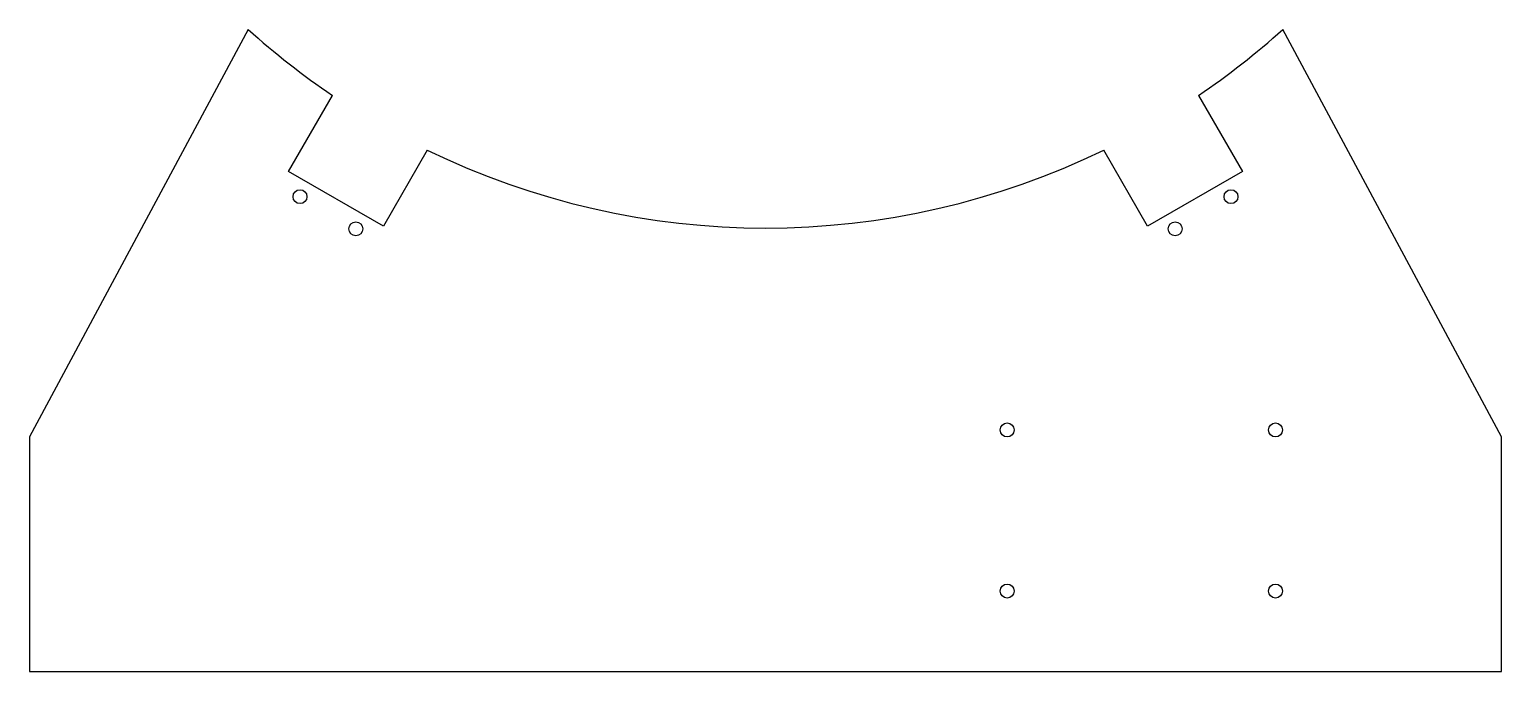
# Model space of a CAD drawing. Header units: millimetres. Extents: x -348 to 348, y -152 to 152.
import ezdxf

# ---------------------------------------------------------------- set-up
doc = ezdxf.new("R2010")
doc.units = ezdxf.units.MM

msp = doc.modelspace()

# ---------------------------------------------------------------- linework, layer by layer
for p, q in [((-244.75, 151.89, 1.27), (-348.21, -40.83, 1.27)), ((-244.74, 151.89, 1.27), (-244.75, 151.89, 1.27)), ((244.75, 151.89, 1.27), (244.74, 151.89, 1.27)), ((348.21, -40.83, 1.27), (244.75, 151.89, 1.27)), ((-225.64, 84.7, 1.27), (-204.86, 120.69, 1.27)), ((204.86, 120.69, 1.27), (225.64, 84.7, 1.27)), ((-159.98, 94.79, 1.27), (-180.76, 58.79, 1.27)), ((180.76, 58.79, 1.27), (159.98, 94.79, 1.27)), ((-180.76, 58.79, 1.27), (-225.64, 84.7, 1.27)), ((225.64, 84.7, 1.27), (180.76, 58.79, 1.27)), ((-348.21, -40.83, 1.27), (-348.21, -151.89, 1.27)), ((348.21, -151.89, 1.27), (348.21, -40.83, 1.27)), ((-348.21, -151.89, 1.27), (348.21, -151.89, 1.27))]:
    msp.add_line(p, q)
for centre in [(-220.21, 72.77, 1.27), (220.21, 72.77, 1.27), (-193.81, 57.53, 1.27), (193.81, 57.53, 1.27), (114.3, -37.59, 1.27), (241.3, -37.59, 1.27), (114.3, -113.79, 1.27), (241.3, -113.79, 1.27)]:
    msp.add_circle(centre, 3.3)
for start, end in [(228, 235.93815), (304.06185, 312), (244.06185, 295.93815)]:
    msp.add_arc((0, 423.7, 1.27), 365.76, start, end)

doc.saveas('drawing.dxf')
